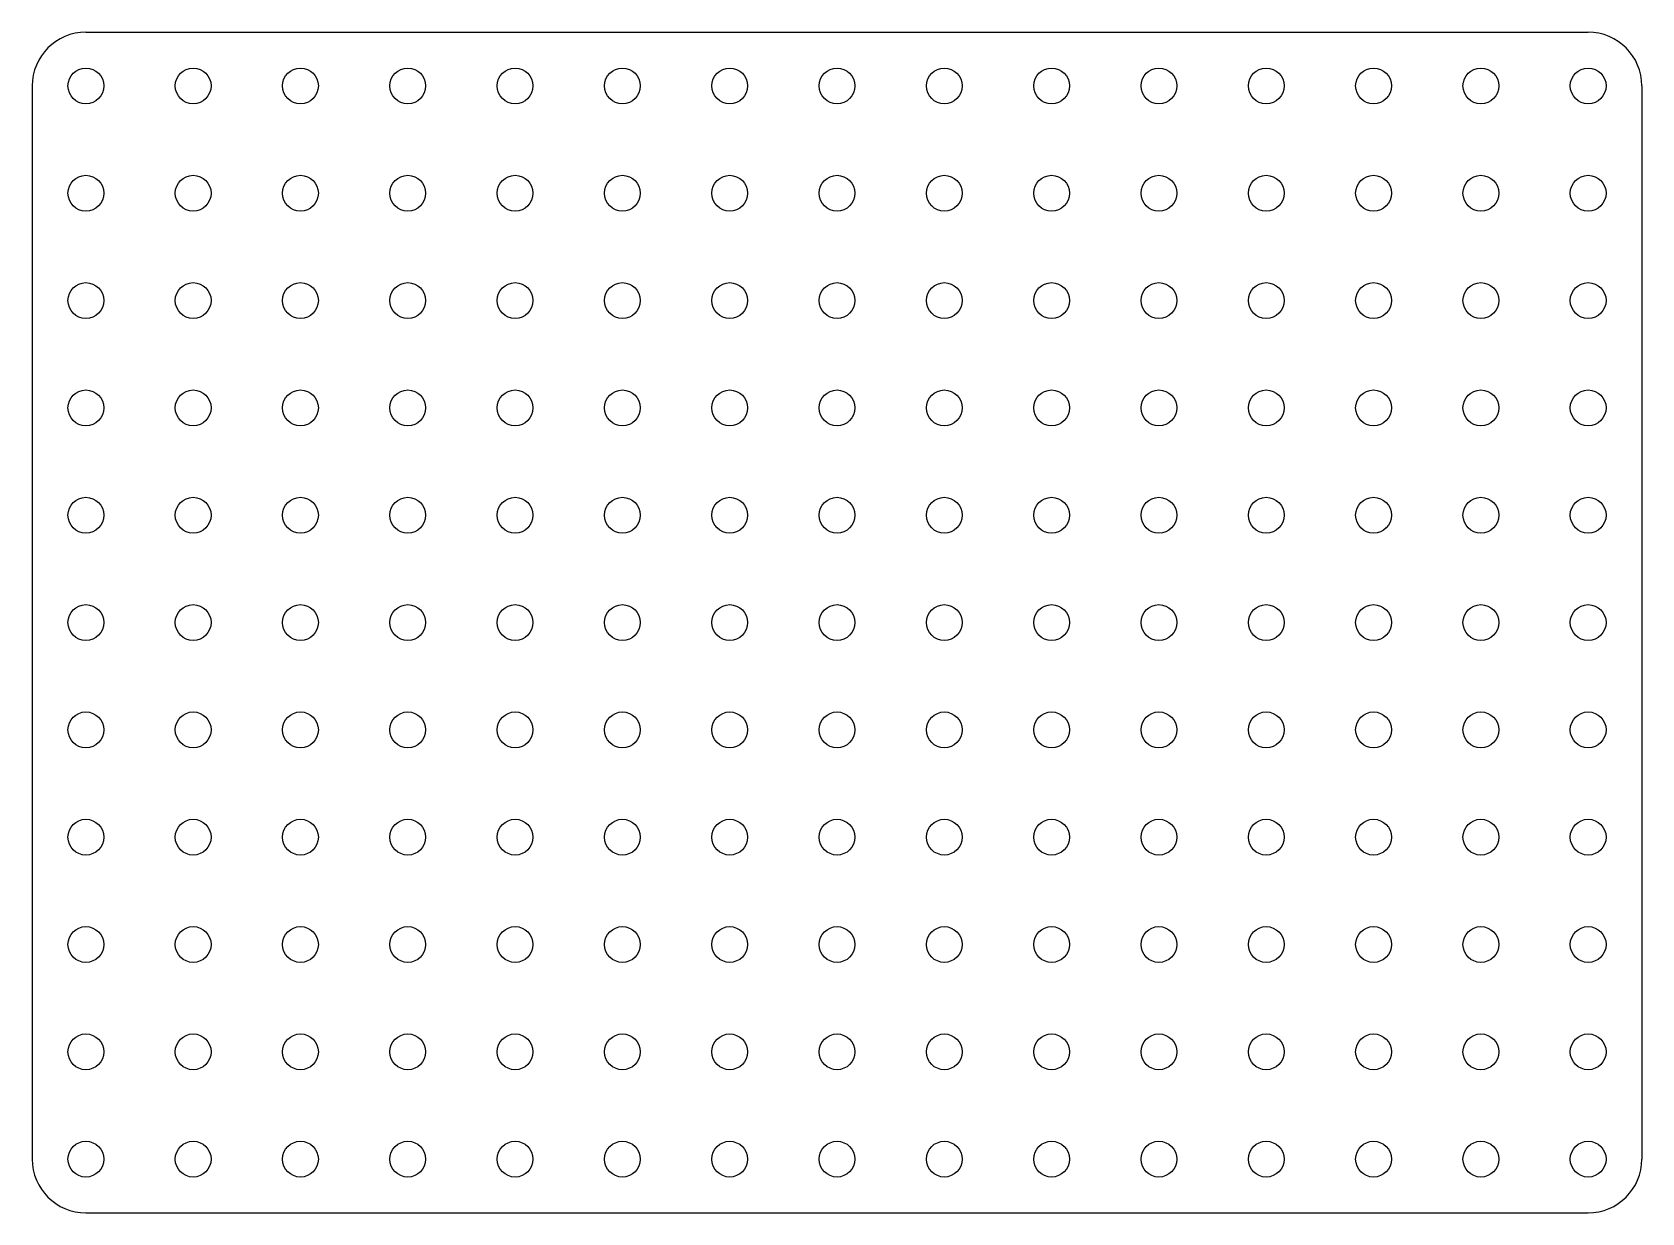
# Model space of a CAD drawing. Header units: millimetres. Extents: x 387 to 522, y 391 to 490.
import ezdxf

# ---------------------------------------------------------------- set-up
doc = ezdxf.new("R2010")
doc.units = ezdxf.units.MM
doc.layers.add('Default', color=7, linetype='Continuous')

msp = doc.modelspace()

# ---------------------------------------------------------------- linework, layer by layer
at = {"layer": 'Default', "color": 7, "linetype": 'Continuous'}
for p, q in [((391.43, 489.74), (517.43, 489.74)), ((386.93, 485.24), (386.93, 395.24)), ((521.93, 485.24), (521.93, 395.24)), ((391.43, 390.74), (517.43, 390.74))]:
    msp.add_line(p, q, dxfattribs=at)
for centre in [(391.43, 485.24), (400.43, 485.24), (409.43, 485.24), (418.43, 485.24), (427.43, 485.24), (436.43, 485.24), (445.43, 485.24), (454.43, 485.24), (463.43, 485.24), (472.43, 485.24), (481.43, 485.24), (490.43, 485.24), (499.43, 485.24), (508.43, 485.24), (517.43, 485.24), (391.43, 476.24), (400.43, 476.24), (409.43, 476.24), (418.43, 476.24), (427.43, 476.24), (436.43, 476.24), (445.43, 476.24), (454.43, 476.24), (463.43, 476.24), (472.43, 476.24), (481.43, 476.24), (490.43, 476.24), (499.43, 476.24), (508.43, 476.24), (517.43, 476.24), (391.43, 467.24), (400.43, 467.24), (409.43, 467.24), (418.43, 467.24), (427.43, 467.24), (436.43, 467.24), (445.43, 467.24), (454.43, 467.24), (463.43, 467.24), (472.43, 467.24), (481.43, 467.24), (490.43, 467.24), (499.43, 467.24), (508.43, 467.24), (517.43, 467.24), (391.43, 458.24), (400.43, 458.24), (409.43, 458.24), (418.43, 458.24), (427.43, 458.24), (436.43, 458.24), (445.43, 458.24), (454.43, 458.24), (463.43, 458.24), (472.43, 458.24), (481.43, 458.24), (490.43, 458.24), (499.43, 458.24), (508.43, 458.24), (517.43, 458.24), (391.43, 449.24), (400.43, 449.24), (409.43, 449.24), (418.43, 449.24), (427.43, 449.24), (436.43, 449.24), (445.43, 449.24), (454.43, 449.24), (463.43, 449.24), (472.43, 449.24), (481.43, 449.24), (490.43, 449.24), (499.43, 449.24), (508.43, 449.24), (517.43, 449.24), (391.43, 440.24), (400.43, 440.24), (409.43, 440.24), (418.43, 440.24), (427.43, 440.24), (436.43, 440.24), (445.43, 440.24), (454.43, 440.24), (463.43, 440.24), (472.43, 440.24), (481.43, 440.24), (490.43, 440.24), (499.43, 440.24), (508.43, 440.24), (517.43, 440.24), (391.43, 431.24), (400.43, 431.24), (409.43, 431.24), (418.43, 431.24), (427.43, 431.24), (436.43, 431.24), (445.43, 431.24), (454.43, 431.24), (463.43, 431.24), (472.43, 431.24), (481.43, 431.24), (490.43, 431.24), (499.43, 431.24), (508.43, 431.24), (517.43, 431.24), (391.43, 422.24), (400.43, 422.24), (409.43, 422.24), (418.43, 422.24), (427.43, 422.24), (436.43, 422.24), (445.43, 422.24), (454.43, 422.24), (463.43, 422.24), (472.43, 422.24), (481.43, 422.24), (490.43, 422.24), (499.43, 422.24), (508.43, 422.24), (517.43, 422.24), (391.43, 413.24), (400.43, 413.24), (409.43, 413.24), (418.43, 413.24), (427.43, 413.24), (436.43, 413.24), (445.43, 413.24), (454.43, 413.24), (463.43, 413.24), (472.43, 413.24), (481.43, 413.24), (490.43, 413.24), (499.43, 413.24), (508.43, 413.24), (517.43, 413.24), (391.43, 404.24), (400.43, 404.24), (409.43, 404.24), (418.43, 404.24), (427.43, 404.24), (436.43, 404.24), (445.43, 404.24), (454.43, 404.24), (463.43, 404.24), (472.43, 404.24), (481.43, 404.24), (490.43, 404.24), (499.43, 404.24), (508.43, 404.24), (517.43, 404.24), (391.43, 395.24), (400.43, 395.24), (409.43, 395.24), (418.43, 395.24), (427.43, 395.24), (436.43, 395.24), (445.43, 395.24), (454.43, 395.24), (463.43, 395.24), (472.43, 395.24), (481.43, 395.24), (490.43, 395.24), (499.43, 395.24), (508.43, 395.24), (517.43, 395.24)]:
    msp.add_circle(centre, 1.5, dxfattribs=at)
for centre, start, end in [((391.43, 485.24), 90, 180), ((517.43, 485.24), 0, 90), ((391.43, 395.24), 180, 270), ((517.43, 395.24), 270, 360)]:
    msp.add_arc(centre, 4.5, start, end, dxfattribs=at)

doc.saveas('drawing.dxf')
